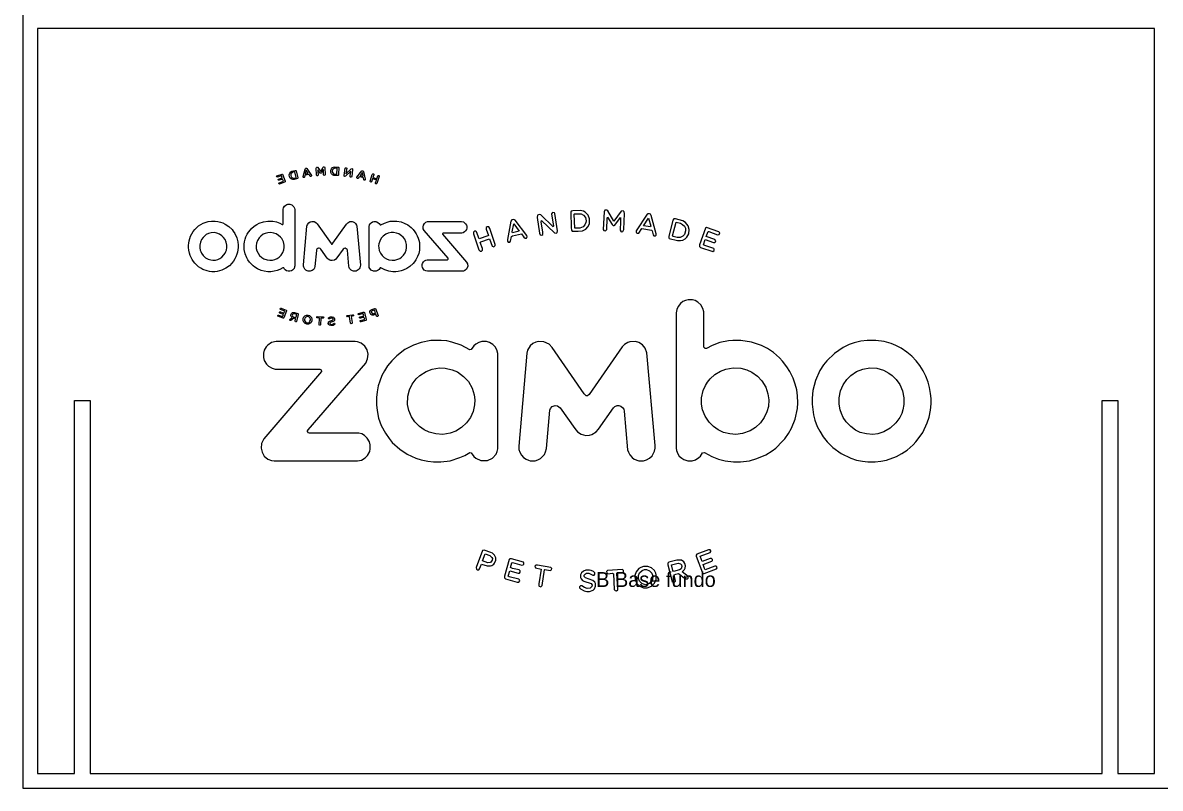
# Model space of a CAD drawing. Header units: millimetres. Extents: x 0 to 2750, y 0 to 900.
# Drawn here: x 0 to 611, y 0 to 411 of the extents above; entities that cross this region are included whole.
import ezdxf

# ---------------------------------------------------------------- set-up
doc = ezdxf.new("R2010")
doc.units = ezdxf.units.MM
for name, color, linetype in [('CORTE_EXTERNO', 1, 'Continuous'), ('ETIQUETAS_NAO_CORTAR', 8, 'Continuous'), ('GRAVACAO', 3, 'Continuous'), ('GRAVACAO_VERSO', 4, 'Continuous'), ('MESA_NAO_CORTAR', 8, 'Continuous')]:
    doc.layers.add(name, color=color, linetype=linetype)

msp = doc.modelspace()

# ---------------------------------------------------------------- linework, layer by layer
at = {"layer": 'CORTE_EXTERNO'}
msp.add_lwpolyline([(608, 408), (8, 408), (8, 8), (27.85, 8), (27.85, 208.15), (36.15, 208.15), (36.15, 8), (579.85, 8), (579.85, 208.15), (588.15, 208.15), (588.15, 8), (608, 8), (608, 408)], close=True, dxfattribs=at)
at = {"layer": 'GRAVACAO'}
for points in [[(284.8988, 301.3408), (278.3288, 307.7992), (277.3424, 308.1268), (276.4676, 307.6912), (276.356, 306.4852), (277.562, 297.946), (278.0012, 297.0676), (278.876, 296.9596), (279.4232, 297.3988), (279.4232, 298.6012), (278.5484, 304.1848), (278.6564, 304.8436), (285.554, 298.1656), (286.6484, 298.054), (287.0876, 298.3816), (287.1956, 299.368), (285.8816, 308.566), (285.554, 309.0052), (284.5676, 309.1132), (284.0204, 308.458), (285.0068, 301.7764), (284.8988, 301.3408)], [(294.5324, 309.7684), (294.3128, 309.3328), (294.644, 301.0096), (294.752, 299.5876), (295.1912, 299.0404), (298.3664, 299.0404), (300.6632, 299.368), (302.4164, 300.2428), (303.5108, 301.3408), (304.3856, 303.0904), (304.4972, 305.7184), (303.7304, 307.6912), (302.0888, 309.3328), (301.2104, 309.7684), (299.4608, 310.2076), (295.5188, 310.0996), (294.5324, 309.7684)], [(302.636, 304.624), (302.5244, 303.7492), (301.9772, 302.4352), (300.9944, 301.4488), (299.2412, 300.7936), (296.6132, 300.7936), (296.174, 308.2384), (296.3936, 308.458), (300.008, 308.3464), (301.2104, 307.6912), (302.1968, 306.4852), (302.636, 304.624)], [(313.0364, 299.26), (313.6952, 299.9152), (313.9112, 305.83), (314.1308, 306.7048), (316.5392, 302.6548), (317.0864, 302.1076), (317.7452, 302.1076), (318.0728, 302.3236), (321.0284, 306.3772), (321.14, 304.2964), (320.8088, 299.5876), (321.4676, 298.8208), (322.3424, 298.9324), (322.7816, 299.9152), (323.2172, 308.566), (323.1092, 309.5524), (322.562, 309.988), (321.4676, 309.88), (317.5256, 304.516), (314.3504, 309.988), (313.8032, 310.4272), (312.7088, 310.3192), (312.2696, 309.5524), (311.8304, 299.9152), (312.05, 299.4796), (313.0364, 299.26)], [(329.6792, 298.1656), (330.1184, 297.946), (330.8816, 298.054), (332.5268, 300.4624), (337.6712, 299.6956), (337.9988, 299.26), (338.546, 297.0676), (338.9852, 296.632), (339.752, 296.632), (340.1912, 296.9596), (340.2992, 297.7264), (337.5632, 307.4716), (337.124, 308.2384), (336.6848, 308.458), (335.81, 308.458), (335.3708, 308.2384), (329.5676, 299.26), (329.4596, 298.6012), (329.6792, 298.1656)], [(336.0296, 306.1576), (337.3436, 301.7764), (337.232, 301.3408), (333.5096, 301.996), (336.0296, 306.1576)], [(351.686, 294.004), (353.2196, 294.004), (354.5336, 294.3316), (355.736, 294.9904), (356.7224, 295.8652), (357.7088, 297.6184), (358.0364, 299.9152), (357.4892, 301.996), (356.0672, 303.7492), (354.6416, 304.624), (350.5916, 305.7184), (349.7168, 305.7184), (349.1696, 305.0632), (346.9772, 296.1928), (346.9772, 295.5376), (347.3048, 295.0984), (351.686, 294.004)], [(249.86, 296.5204), (245.1548, 294.9904), (243.7292, 298.8208), (243.2936, 299.1484), (242.6348, 299.1484), (242.0876, 298.6012), (242.0876, 297.7264), (245.0432, 289.0756), (245.702, 288.4204), (246.3572, 288.4204), (246.9044, 288.9676), (246.9044, 289.7344), (245.702, 293.0176), (246.0296, 293.4568), (250.7384, 294.9904), (252.1604, 291.0484), (253.0352, 290.7172), (253.802, 291.376), (253.802, 292.0312), (250.958, 300.4624), (250.2992, 301.4488), (249.4244, 301.4488), (248.9852, 301.0096), (248.9852, 300.1348), (250.1912, 296.74), (249.86, 296.5204)], [(260.372, 293.6764), (260.8112, 293.2372), (261.578, 293.2372), (262.0136, 293.6764), (262.4528, 296.1928), (263, 296.5204), (267.8168, 297.6184), (269.1308, 295.8652), (269.7896, 295.318), (270.5564, 295.426), (270.992, 296.0848), (270.7724, 296.8516), (264.422, 305.0632), (263.7668, 305.3908), (262.7804, 305.1712), (262.2332, 304.516), (260.372, 294.6592), (260.372, 293.6764)], [(263.7668, 302.9824), (266.7224, 299.1484), (263, 298.1656), (262.892, 298.8208), (263.7668, 302.9824)], [(356.0672, 299.26), (355.4084, 297.3988), (354.5336, 296.4124), (353.108, 295.7572), (351.4664, 295.7572), (349.2776, 296.3044), (349.058, 296.5204), (350.9192, 303.8572), (353.2196, 303.31), (354.422, 302.7628), (355.4084, 301.7764), (355.9556, 300.682), (356.0672, 299.26)], [(370.7372, 288.2008), (371.3924, 288.748), (371.3924, 289.4068), (371.1764, 289.7344), (366.356, 291.376), (365.5928, 291.8152), (366.5756, 294.5512), (371.0648, 293.0176), (371.7236, 293.0176), (372.1592, 293.4568), (372.2708, 293.8924), (371.8316, 294.5512), (367.1228, 296.3044), (368.1092, 298.9324), (368.4368, 298.9324), (373.2572, 297.1792), (374.132, 297.2872), (374.4596, 298.1656), (373.9124, 298.8208), (367.3424, 301.0096), (366.6872, 300.682), (363.512, 291.7036), (363.512, 290.9368), (364.0592, 290.3896), (370.7372, 288.2008)], [(350.9192, 255.2428), (350.9192, 182.6524), (351.1388, 181.3384), (351.9056, 179.4772), (352.6724, 178.3828), (353.9864, 177.1804), (355.0808, 176.5216), (357.1616, 175.8664), (359.57, 175.8664), (361.4312, 176.4136), (363.1808, 177.508), (364.0592, 178.3828), (365.1536, 180.0244), (366.14, 180.244), (370.082, 178.0552), (373.8044, 176.6296), (377.3072, 175.7548), (381.6848, 175.2076), (385.5188, 175.2076), (390.4436, 175.8664), (394.3856, 176.9608), (399.0944, 179.0416), (402.5972, 181.2304), (404.4584, 182.6524), (408.1808, 186.2668), (409.2788, 187.5808), (411.356, 190.5364), (412.8896, 193.2724), (414.8624, 198.2008), (416.0648, 203.8924), (416.2844, 206.8516), (416.1764, 210.682), (415.7372, 213.8572), (414.9704, 217.0324), (413.876, 220.0996), (412.1228, 223.7104), (410.4812, 226.3384), (408.1808, 229.294), (406.5392, 231.0472), (403.256, 233.8948), (399.9692, 236.0836), (396.794, 237.7252), (391.43, 239.5864), (385.7384, 240.4648), (381.3572, 240.4648), (379.1684, 240.2452), (374.4596, 239.2588), (370.298, 237.7252), (367.2344, 236.0836), (366.4676, 236.0836), (365.8088, 236.8504), (365.8088, 255.7936), (365.3732, 257.5432), (364.1672, 259.624), (362.6336, 261.046), (361.2116, 261.8128), (359.678, 262.252), (357.3812, 262.252), (356.0672, 261.9244), (354.6416, 261.2656), (353.3276, 260.2828), (352.0136, 258.6376), (351.2468, 256.996), (350.9192, 255.2428)], [(129.7532, 229.6252), (130.8476, 227.764), (132.05, 226.558), (133.9112, 225.4636), (135.5564, 225.0244), (159.5324, 225.0244), (160.2992, 224.5888), (160.5188, 223.7104), (129.422, 187.6888), (128.2196, 185.1724), (128, 182.5444), (128.5472, 180.3556), (129.7532, 178.3828), (131.7224, 176.7412), (133.5836, 175.9744), (135.0056, 175.7548), (179.7896, 175.7548), (181.8704, 176.194), (183.9476, 177.3964), (185.1536, 178.6024), (186.356, 180.7912), (186.6872, 182.2168), (186.6872, 184.294), (186.248, 185.9392), (185.042, 188.02), (183.62, 189.3304), (182.0864, 190.2088), (180.4448, 190.6444), (153.9488, 190.6444), (153.4016, 190.864), (152.9624, 191.5228), (152.9624, 191.9584), (153.2936, 192.5056), (184.2788, 228.3112), (185.2616, 230.5), (185.4812, 233.128), (184.934, 235.3168), (183.7316, 237.2896), (181.7588, 238.9312), (179.8976, 239.698), (178.5836, 239.9176), (136.1036, 239.9176), (133.5836, 239.2588), (131.6144, 237.9448), (130.736, 236.9584), (129.7532, 235.2088), (129.314, 233.6752), (129.314, 231.2668), (129.7532, 229.6252)], [(192.926, 221.5216), (191.7236, 218.566), (190.9568, 216.046), (190.298, 212.8708), (189.9704, 209.8072), (189.9704, 205.8652), (190.298, 202.798), (191.1764, 198.748), (192.5984, 194.806), (194.7872, 190.6444), (196.76, 187.8004), (198.5096, 185.7196), (202.5632, 181.9972), (206.5052, 179.3692), (211.2104, 177.1804), (213.95, 176.302), (217.5608, 175.5352), (220.628, 175.2076), (224.57, 175.2076), (229.4948, 175.8664), (234.8624, 177.508), (237.4904, 178.7104), (240.1184, 180.244), (240.8816, 180.136), (242.3072, 178.1632), (243.2936, 177.2884), (246.0296, 175.9744), (249.644, 175.9744), (252.38, 177.2884), (254.2412, 179.3692), (254.8964, 180.7912), (255.2276, 182.2168), (255.2276, 233.4556), (254.6804, 235.4284), (253.694, 237.07), (252.488, 238.2724), (250.6268, 239.3704), (249.0932, 239.806), (246.5768, 239.806), (245.0432, 239.3704), (243.2936, 238.384), (242.3072, 237.5056), (240.8816, 235.5364), (240.1184, 235.4284), (235.4096, 237.9448), (230.4812, 239.5864), (227.7452, 240.1336), (224.678, 240.4648), (219.206, 240.3532), (213.95, 239.3704), (209.8964, 237.9448), (205.2992, 235.5364), (200.918, 232.2532), (198.182, 229.5136), (195.9932, 226.7776), (194.24, 224.0416), (192.926, 221.5216)], [(266.5028, 181.8856), (266.942, 180.3556), (267.8168, 178.822), (269.0228, 177.508), (270.3368, 176.6296), (271.6508, 176.0824), (272.6336, 175.8664), (275.1536, 175.8664), (276.6872, 176.302), (278.1092, 177.0688), (280.19, 179.2576), (280.8452, 180.5716), (281.2844, 182.3248), (283.0376, 202.9096), (283.4732, 203.8924), (284.4596, 204.8788), (285.9932, 205.426), (287.1956, 205.318), (288.7292, 204.3316), (296.5052, 193.1644), (297.9272, 191.4112), (299.8964, 190.0972), (302.5244, 189.442), (304.3856, 189.55), (305.5916, 189.8812), (308, 191.3032), (309.314, 192.8368), (317.306, 204.3316), (318.0728, 204.9904), (319.2788, 205.426), (320.1536, 205.426), (321.248, 205.0984), (322.3424, 204.2236), (322.7816, 203.5648), (323.1092, 202.4704), (324.8624, 181.7776), (325.298, 180.3556), (326.0648, 178.93), (327.3788, 177.508), (328.4732, 176.7412), (330.8816, 175.8664), (333.5096, 175.8664), (335.0432, 176.302), (336.5768, 177.1804), (337.9988, 178.4944), (339.3128, 180.9028), (339.644, 182.5444), (339.644, 183.9664), (335.2628, 233.7832), (334.388, 236.1952), (332.8544, 238.0564), (330.9932, 239.2588), (329.132, 239.806), (326.0648, 239.698), (325.082, 239.3704), (323.2172, 238.2724), (322.0148, 237.07), (304.1696, 211.4488), (303.4028, 210.682), (302.636, 210.682), (301.6496, 211.7764), (284.3516, 236.6308), (282.7064, 238.384), (279.9704, 239.698), (276.9068, 239.806), (275.5928, 239.4784), (274.0592, 238.7116), (272.6336, 237.5056), (271.2116, 235.2088), (270.7724, 233.6752), (266.3948, 183.7468), (266.5028, 181.8856)], [(435.9944, 233.4556), (431.8328, 229.4056), (430.1912, 227.3248), (428.2184, 224.2576), (425.81, 219.0052), (424.388, 213.5296), (423.9488, 209.368), (423.9488, 206.3044), (424.7156, 200.5012), (425.4824, 197.6536), (426.7964, 194.2588), (428.1104, 191.6308), (429.9716, 188.6752), (432.0524, 186.0472), (435.116, 182.98), (439.6052, 179.6968), (444.7532, 177.1804), (447.8168, 176.194), (450.992, 175.5352), (453.9476, 175.2076), (457.8896, 175.2076), (460.8452, 175.5352), (464.0204, 176.194), (469.388, 178.1632), (472.232, 179.6968), (474.9716, 181.558), (478.2548, 184.4056), (479.7884, 186.0472), (481.5416, 188.236), (483.4028, 191.0836), (485.8112, 196.12), (486.794, 199.1872), (487.5608, 202.9096), (487.892, 206.4124), (487.892, 209.26), (487.6724, 211.996), (487.1252, 215.1712), (486.3584, 218.0188), (485.1524, 221.194), (483.7304, 224.0416), (481.8692, 226.9972), (479.8964, 229.5136), (477.5996, 231.922), (474.86, 234.2224), (471.9044, 236.1952), (468.9488, 237.7252), (466.5404, 238.7116), (462.7064, 239.806), (458.2172, 240.4648), (453.62, 240.4648), (450.2252, 240.0256), (446.6144, 239.1508), (443.8748, 238.1644), (440.6996, 236.6308), (435.9944, 233.4556)], [(236.8316, 221.0824), (239.3516, 218.3464), (241.4324, 214.732), (242.5268, 211.2292), (242.8544, 208.4932), (242.7428, 205.8652), (241.9796, 202.3624), (240.446, 198.9676), (238.3652, 196.12), (235.6292, 193.6036), (232.562, 191.7424), (229.6064, 190.6444), (225.5564, 189.9892), (221.8304, 190.2088), (218.2196, 191.1952), (215.6996, 192.3976), (213.1832, 194.1508), (210.6632, 196.6672), (208.802, 199.4068), (207.38, 202.798), (206.7212, 206.0848), (206.8328, 210.4624), (207.7076, 213.8572), (209.2412, 217.0324), (211.322, 219.7684), (213.2912, 221.6296), (216.686, 223.822), (219.8612, 225.0244), (223.8032, 225.6832), (226.8704, 225.5716), (230.7008, 224.6968), (233.4368, 223.4944), (236.8316, 221.0824)], [(394.6052, 221.194), (396.9056, 218.7856), (399.0944, 215.2828), (400.3004, 211.7764), (400.736, 208.6012), (400.52, 204.9904), (399.7532, 202.0312), (398.3276, 198.9676), (396.2468, 196.12), (393.5108, 193.6036), (390.6632, 191.8504), (386.6132, 190.4284), (383.1104, 189.9892), (379.8236, 190.2088), (376.4324, 191.0836), (373.5848, 192.3976), (371.0648, 194.1508), (368.6564, 196.5592), (366.4676, 199.8424), (365.1536, 203.2372), (364.6064, 206.1928), (364.6064, 209.5876), (365.4812, 213.5296), (366.6872, 216.2656), (367.7816, 218.0188), (369.2036, 219.7684), (371.7236, 222.0688), (374.7872, 223.93), (377.7428, 225.0244), (381.5768, 225.6832), (385.6268, 225.4636), (388.9136, 224.5888), (391.5416, 223.3828), (394.6052, 221.194)], [(469.1684, 219.4408), (471.0296, 216.8128), (472.5632, 213.31), (473.33, 209.5876), (473.33, 206.0848), (472.7828, 203.1292), (472.124, 201.1564), (471.1376, 199.0756), (469.0568, 196.12), (465.9932, 193.2724), (462.4904, 191.3032), (459.3152, 190.3168), (456.6872, 189.9892), (453.1808, 190.2088), (449.8976, 191.0836), (447.3812, 192.2896), (444.7532, 194.1508), (442.2332, 196.7788), (440.6996, 199.0756), (439.7168, 201.1564), (439.058, 203.1292), (438.5108, 206.1928), (438.5108, 209.5876), (439.2776, 213.31), (440.6996, 216.5932), (442.6724, 219.4408), (444.8612, 221.6296), (447.9284, 223.7104), (451.2116, 225.0244), (454.934, 225.6832), (458.768, 225.4636), (462.2708, 224.4772), (465.2264, 222.9436), (466.9796, 221.6296), (469.1684, 219.4408)], [(247.016, 127.6912), (243.6212, 118.6012), (243.7292, 117.6184), (244.1684, 117.2872), (244.9352, 117.2872), (245.3708, 117.7264), (246.3572, 120.3544), (249.4244, 119.368), (251.2856, 119.368), (252.0524, 119.5876), (253.0352, 120.2428), (253.4744, 120.7936), (254.1296, 122.4352), (254.1296, 123.7492), (253.4744, 125.1712), (252.38, 126.1576), (251.5052, 126.5932), (247.7828, 127.9072), (247.016, 127.6912)], [(252.1604, 122.4352), (251.174, 121.2292), (249.86, 121.0096), (246.9044, 122.1076), (248.33, 125.83), (250.958, 124.9516), (252.0524, 123.9688), (252.2684, 123.31), (252.1604, 122.4352)], [(265.628, 110.7172), (266.3948, 110.7172), (266.942, 111.376), (266.8304, 111.9232), (266.5028, 112.2508), (261.3584, 113.5648), (260.8112, 113.8924), (261.686, 116.74), (266.0672, 115.5376), (266.8304, 115.5376), (267.2696, 115.9732), (267.2696, 116.74), (266.7224, 117.1792), (263, 118.054), (262.0136, 118.4932), (262.6724, 121.0096), (263, 121.2292), (268.1444, 119.8072), (268.8032, 119.9152), (269.1308, 120.2428), (269.2424, 120.7936), (268.9112, 121.3408), (262.5608, 123.0904), (261.686, 123.0904), (261.2468, 122.7628), (258.8384, 113.7844), (258.8384, 112.9096), (259.3856, 112.3624), (265.628, 110.7172)], [(346.43, 119.9152), (348.8384, 110.9368), (349.2776, 110.6092), (350.0444, 110.6092), (350.5916, 111.268), (349.8248, 114.5512), (350.8112, 114.9904), (352.2332, 115.318), (356.0672, 112.3624), (356.8304, 112.3624), (357.3812, 112.798), (357.3812, 113.6764), (354.206, 116.1928), (355.52, 117.3988), (355.8476, 118.1656), (355.9556, 119.368), (355.628, 120.682), (355.0808, 121.5568), (353.7668, 122.4352), (351.3584, 122.5432), (347.0888, 121.4488), (346.43, 120.9016), (346.43, 119.9152)], [(365.042, 115.6456), (365.5928, 115.318), (366.0284, 115.318), (372.5984, 117.7264), (372.926, 118.2736), (372.818, 118.8208), (372.4904, 119.1484), (371.8316, 119.26), (366.5756, 117.2872), (366.14, 118.054), (365.4812, 120.1348), (370.19, 121.888), (370.5176, 122.3236), (370.5176, 122.8708), (369.9704, 123.418), (369.3152, 123.418), (364.934, 121.7764), (363.8396, 124.516), (369.2036, 126.4852), (369.6428, 127.0324), (369.6428, 127.4716), (369.2036, 128.0188), (368.3288, 128.0188), (362.0864, 125.7184), (361.7588, 125.1712), (361.7588, 124.624), (365.042, 115.6456)], [(277.1228, 108.748), (277.3424, 108.4204), (278.3288, 108.2008), (278.984, 108.856), (280.298, 117.1792), (280.5176, 117.3988), (283.2572, 116.8516), (284.0204, 117.2872), (284.132, 117.946), (283.5848, 118.6012), (276.5756, 119.8072), (275.5928, 119.8072), (275.042, 119.1484), (275.3732, 118.2736), (278.4368, 117.6184), (277.1228, 109.7344), (277.1228, 108.748)], [(299.6804, 113.1292), (299.8964, 112.4704), (300.6632, 111.5956), (301.43, 111.1564), (305.264, 109.8424), (305.8112, 108.9676), (305.6996, 108.3088), (304.7168, 107.434), (303.1832, 107.326), (301.7576, 107.7616), (300.3356, 108.748), (299.6804, 108.748), (299.1296, 108.2008), (299.1296, 107.6536), (299.6804, 106.9948), (301.5416, 106.012), (303.0716, 105.6808), (304.4972, 105.6808), (306.3584, 106.3396), (307.1252, 107.1064), (307.6724, 108.5284), (307.5608, 109.954), (307.2332, 110.6092), (306.2468, 111.484), (302.1968, 112.9096), (301.5416, 113.6764), (301.5416, 114.3316), (302.1968, 115.2064), (302.744, 115.426), (304.058, 115.426), (306.1388, 114.4432), (306.9056, 114.4432), (307.3448, 114.8788), (307.3448, 115.6456), (306.578, 116.3044), (305.372, 116.8516), (304.3856, 117.0676), (302.5244, 117.0676), (301.2104, 116.632), (300.116, 115.6456), (299.6804, 114.5512), (299.6804, 113.1292)], [(316.7588, 115.426), (317.306, 115.2064), (317.7452, 106.6672), (318.1808, 106.12), (318.9476, 106.012), (319.6064, 106.5592), (319.1672, 115.426), (322.0148, 115.6456), (322.454, 115.8652), (322.67, 116.1928), (322.67, 116.8516), (322.1228, 117.3988), (314.1308, 116.9596), (313.5836, 116.4124), (313.6952, 115.6456), (314.2424, 115.2064), (316.7588, 115.426)], [(328.9124, 111.9232), (329.8988, 109.8424), (331.4324, 108.4204), (333.4016, 107.6536), (335.4824, 107.6536), (337.6712, 108.4204), (339.4244, 110.062), (340.2992, 112.0312), (340.2992, 114.5512), (340.0796, 115.426), (339.3128, 116.8516), (337.7828, 118.2736), (335.81, 119.0404), (333.5096, 119.0404), (332.0876, 118.6012), (330.9932, 117.946), (329.4596, 116.1928), (328.8044, 114.2236), (328.9124, 111.9232)], [(338.33, 112.1428), (337.6712, 110.8288), (336.5768, 109.8424), (334.7156, 109.2952), (333.4016, 109.5148), (332.5268, 109.954), (331.3208, 111.268), (330.7736, 112.69), (330.7736, 114.2236), (331.3208, 115.6456), (332.7428, 116.9596), (334.0568, 117.3988), (335.0432, 117.3988), (336.6848, 116.74), (337.8908, 115.426), (338.438, 113.7844), (338.33, 112.1428)], [(352.7804, 117.1792), (349.4972, 116.3044), (349.1696, 116.8516), (348.4028, 119.9152), (352.0136, 120.9016), (353.2196, 120.574), (353.7668, 120.0268), (354.0944, 119.0404), (353.6552, 117.8344), (352.7804, 117.1792)]]:
    msp.add_lwpolyline(points, close=True, dxfattribs=at)
at = {"layer": 'GRAVACAO_VERSO'}
for points in [[(145.7975, 326.835), (145.1585, 326.835), (144.611, 326.9715), (144.11, 327.246), (143.699, 327.6105), (143.288, 328.341), (143.1515, 329.298), (143.3795, 330.165), (143.972, 330.8955), (144.566, 331.26), (146.2535, 331.716), (146.618, 331.716), (146.846, 331.443), (147.7595, 327.747), (147.7595, 327.474), (147.623, 327.291), (145.7975, 326.835)], [(143.972, 329.025), (144.2465, 328.2495), (144.611, 327.8385), (145.205, 327.5655), (145.889, 327.5655), (146.801, 327.7935), (146.8925, 327.8835), (146.117, 330.9405), (145.1585, 330.7125), (144.6575, 330.4845), (144.2465, 330.0735), (144.0185, 329.6175), (143.972, 329.025)], [(154.967, 328.569), (154.784, 328.4775), (154.466, 328.5225), (153.7805, 329.526), (151.637, 329.2065), (151.5005, 329.025), (151.2725, 328.1115), (151.0895, 327.93), (150.77, 327.93), (150.587, 328.0665), (150.542, 328.386), (151.682, 332.4465), (151.865, 332.766), (152.048, 332.8575), (152.4125, 332.8575), (152.5955, 332.766), (155.0135, 329.025), (155.0585, 328.7505), (154.967, 328.569)], [(152.321, 331.899), (151.7735, 330.0735), (151.82, 329.892), (153.371, 330.165), (152.321, 331.899)], [(161.9015, 329.025), (161.627, 329.298), (161.537, 331.7625), (161.4455, 332.127), (160.442, 330.4395), (160.214, 330.2115), (159.9395, 330.2115), (159.803, 330.3015), (158.5715, 331.9905), (158.525, 331.1235), (158.663, 329.1615), (158.3885, 328.842), (158.024, 328.8885), (157.841, 329.298), (157.6595, 332.9025), (157.7045, 333.3135), (157.9325, 333.495), (158.3885, 333.45), (160.031, 331.215), (161.354, 333.495), (161.582, 333.678), (162.038, 333.633), (162.221, 333.3135), (162.404, 329.298), (162.3125, 329.1165), (161.9015, 329.025)], [(169.6115, 333.4035), (169.703, 333.222), (169.565, 329.754), (169.52, 329.1615), (169.337, 328.9335), (168.014, 328.9335), (167.057, 329.07), (166.3265, 329.4345), (165.8705, 329.892), (165.506, 330.621), (165.4595, 331.716), (165.779, 332.538), (166.463, 333.222), (166.829, 333.4035), (167.558, 333.5865), (169.2005, 333.5415), (169.6115, 333.4035)], [(166.235, 331.26), (166.2815, 330.8955), (166.5095, 330.348), (166.919, 329.937), (167.6495, 329.664), (168.7445, 329.664), (168.9275, 332.766), (168.836, 332.8575), (167.33, 332.811), (166.829, 332.538), (166.418, 332.0355), (166.235, 331.26)], [(173.6255, 329.892), (176.363, 332.583), (176.774, 332.7195), (177.1385, 332.538), (177.185, 332.0355), (176.6825, 328.4775), (176.4995, 328.1115), (176.135, 328.0665), (175.907, 328.2495), (175.907, 328.7505), (176.2715, 331.077), (176.2265, 331.3515), (173.3525, 328.569), (172.8965, 328.5225), (172.7135, 328.659), (172.6685, 329.07), (173.216, 332.9025), (173.3525, 333.0855), (173.7635, 333.1305), (173.9915, 332.8575), (173.5805, 330.0735), (173.6255, 329.892)], [(183.845, 326.6985), (183.662, 326.5155), (183.3425, 326.5155), (183.161, 326.6985), (182.978, 327.747), (182.75, 327.8835), (180.743, 328.341), (180.1955, 327.6105), (179.921, 327.3825), (179.6015, 327.4275), (179.42, 327.702), (179.5115, 328.0215), (182.1575, 331.443), (182.4305, 331.5795), (182.8415, 331.488), (183.0695, 331.215), (183.845, 327.108), (183.845, 326.6985)], [(182.4305, 330.576), (181.199, 328.9785), (182.75, 328.569), (182.795, 328.842), (182.4305, 330.576)], [(137.8595, 324.417), (137.5865, 324.645), (137.5865, 324.9195), (137.6765, 325.056), (139.685, 325.74), (140.003, 325.923), (139.5935, 327.063), (137.723, 326.424), (137.4485, 326.424), (137.267, 326.607), (137.2205, 326.7885), (137.4035, 327.063), (139.3655, 327.7935), (138.9545, 328.8885), (138.818, 328.8885), (136.8095, 328.158), (136.445, 328.203), (136.3085, 328.569), (136.5365, 328.842), (139.274, 329.754), (139.547, 329.6175), (140.87, 325.8765), (140.87, 325.557), (140.642, 325.329), (137.8595, 324.417)], [(188.225, 327.8835), (190.1855, 327.246), (190.7795, 328.842), (190.961, 328.9785), (191.2355, 328.9785), (191.4635, 328.7505), (191.4635, 328.386), (190.232, 324.7815), (189.9575, 324.5085), (189.6845, 324.5085), (189.4565, 324.7365), (189.4565, 325.056), (189.9575, 326.424), (189.821, 326.607), (187.859, 327.246), (187.2665, 325.6035), (186.902, 325.4655), (186.5825, 325.74), (186.5825, 326.013), (187.7675, 329.526), (188.042, 329.937), (188.4065, 329.937), (188.5895, 329.754), (188.5895, 329.3895), (188.087, 327.975), (188.225, 327.8835)], [(146.117, 310.6845), (146.117, 280.4385), (146.0255, 279.891), (145.706, 279.1155), (145.3865, 278.6595), (144.839, 278.1585), (144.383, 277.884), (143.516, 277.611), (142.5125, 277.611), (141.737, 277.839), (141.008, 278.295), (140.642, 278.6595), (140.186, 279.3435), (139.775, 279.435), (138.1325, 278.523), (136.5815, 277.929), (135.122, 277.5645), (133.298, 277.3365), (131.7005, 277.3365), (129.6485, 277.611), (128.006, 278.067), (126.044, 278.934), (124.5845, 279.846), (123.809, 280.4385), (122.258, 281.9445), (121.8005, 282.492), (120.935, 283.7235), (120.296, 284.8635), (119.474, 286.917), (118.973, 289.2885), (118.8815, 290.5215), (118.9265, 292.1175), (119.1095, 293.4405), (119.429, 294.7635), (119.885, 296.0415), (120.6155, 297.546), (121.2995, 298.641), (122.258, 299.8725), (122.942, 300.603), (124.31, 301.7895), (125.6795, 302.7015), (127.0025, 303.3855), (129.2375, 304.161), (131.609, 304.527), (133.4345, 304.527), (134.3465, 304.4355), (136.3085, 304.0245), (138.0425, 303.3855), (139.319, 302.7015), (139.6385, 302.7015), (139.913, 303.021), (139.913, 310.914), (140.0945, 311.643), (140.597, 312.51), (141.236, 313.1025), (141.8285, 313.422), (142.4675, 313.605), (143.4245, 313.605), (143.972, 313.4685), (144.566, 313.194), (145.1135, 312.7845), (145.661, 312.099), (145.9805, 311.415), (146.117, 310.6845)], [(110.669, 301.6065), (112.403, 299.919), (113.087, 299.052), (113.909, 297.774), (114.9125, 295.5855), (115.505, 293.304), (115.688, 291.57), (115.688, 290.2935), (115.3685, 287.8755), (115.049, 286.689), (114.5015, 285.2745), (113.954, 284.1795), (113.1785, 282.948), (112.3115, 281.853), (111.035, 280.575), (109.1645, 279.207), (107.0195, 278.1585), (105.743, 277.7475), (104.42, 277.473), (103.1885, 277.3365), (101.546, 277.3365), (100.3145, 277.473), (98.9915, 277.7475), (96.755, 278.568), (95.57, 279.207), (94.4285, 279.9825), (93.0605, 281.169), (92.4215, 281.853), (91.691, 282.765), (90.9155, 283.9515), (89.912, 286.05), (89.5025, 287.328), (89.183, 288.879), (89.045, 290.3385), (89.045, 291.525), (89.1365, 292.665), (89.3645, 293.988), (89.684, 295.1745), (90.1865, 296.4975), (90.779, 297.684), (91.5545, 298.9155), (92.3765, 299.964), (93.3335, 300.9675), (94.475, 301.926), (95.7065, 302.748), (96.938, 303.3855), (97.9415, 303.7965), (99.539, 304.2525), (101.4095, 304.527), (103.325, 304.527), (104.7395, 304.344), (106.244, 303.9795), (107.3855, 303.5685), (108.7085, 302.9295), (110.669, 301.6065)], [(181.2905, 280.119), (181.1075, 279.4815), (180.743, 278.8425), (180.2405, 278.295), (179.693, 277.929), (179.1455, 277.701), (178.736, 277.611), (177.686, 277.611), (177.047, 277.7925), (176.4545, 278.112), (175.5875, 279.024), (175.3145, 279.5715), (175.1315, 280.302), (174.401, 288.879), (174.2195, 289.2885), (173.8085, 289.6995), (173.1695, 289.9275), (172.6685, 289.8825), (172.0295, 289.4715), (168.7895, 284.8185), (168.197, 284.088), (167.3765, 283.5405), (166.2815, 283.2675), (165.506, 283.3125), (165.0035, 283.4505), (164, 284.043), (163.4525, 284.682), (160.1225, 289.4715), (159.803, 289.746), (159.3005, 289.9275), (158.936, 289.9275), (158.48, 289.791), (158.024, 289.4265), (157.841, 289.152), (157.7045, 288.696), (156.974, 280.074), (156.7925, 279.4815), (156.473, 278.8875), (155.9255, 278.295), (155.4695, 277.9755), (154.466, 277.611), (153.371, 277.611), (152.732, 277.7925), (152.093, 278.1585), (151.5005, 278.706), (150.953, 279.7095), (150.815, 280.3935), (150.815, 280.986), (152.6405, 301.743), (153.005, 302.748), (153.644, 303.5235), (154.4195, 304.0245), (155.195, 304.2525), (156.473, 304.2075), (156.8825, 304.071), (157.6595, 303.6135), (158.1605, 303.1125), (165.596, 292.437), (165.9155, 292.1175), (166.235, 292.1175), (166.646, 292.5735), (173.8535, 302.9295), (174.539, 303.66), (175.679, 304.2075), (176.9555, 304.2525), (177.503, 304.116), (178.142, 303.7965), (178.736, 303.294), (179.3285, 302.337), (179.5115, 301.698), (181.3355, 280.8945), (181.2905, 280.119)], [(211.9475, 296.634), (212.4485, 295.4025), (212.768, 294.3525), (213.0425, 293.0295), (213.179, 291.753), (213.179, 290.1105), (213.0425, 288.8325), (212.6765, 287.145), (212.084, 285.5025), (211.172, 283.7685), (210.35, 282.5835), (209.621, 281.7165), (207.932, 280.1655), (206.2895, 279.0705), (204.329, 278.1585), (203.1875, 277.7925), (201.683, 277.473), (200.405, 277.3365), (198.7625, 277.3365), (196.7105, 277.611), (194.474, 278.295), (193.379, 278.796), (192.284, 279.435), (191.966, 279.39), (191.372, 278.568), (190.961, 278.2035), (189.821, 277.656), (188.315, 277.656), (187.175, 278.2035), (186.3995, 279.0705), (186.1265, 279.663), (185.9885, 280.257), (185.9885, 301.6065), (186.2165, 302.4285), (186.6275, 303.1125), (187.13, 303.6135), (187.9055, 304.071), (188.5445, 304.2525), (189.593, 304.2525), (190.232, 304.071), (190.961, 303.66), (191.372, 303.294), (191.966, 302.4735), (192.284, 302.4285), (194.246, 303.477), (196.2995, 304.161), (197.4395, 304.389), (198.7175, 304.527), (200.9975, 304.4805), (203.1875, 304.071), (204.8765, 303.477), (206.792, 302.4735), (208.6175, 301.1055), (209.7575, 299.964), (210.6695, 298.824), (211.4, 297.684), (211.9475, 296.634)], [(238.2695, 300.0105), (237.8135, 299.235), (237.3125, 298.7325), (236.537, 298.2765), (235.8515, 298.0935), (225.8615, 298.0935), (225.542, 297.912), (225.4505, 297.546), (238.4075, 282.537), (238.9085, 281.4885), (239, 280.3935), (238.772, 279.4815), (238.2695, 278.6595), (237.449, 277.9755), (236.6735, 277.656), (236.081, 277.5645), (217.421, 277.5645), (216.554, 277.7475), (215.6885, 278.2485), (215.186, 278.751), (214.685, 279.663), (214.547, 280.257), (214.547, 281.1225), (214.73, 281.808), (215.2325, 282.675), (215.825, 283.221), (216.464, 283.587), (217.148, 283.7685), (228.188, 283.7685), (228.416, 283.86), (228.599, 284.1345), (228.599, 284.316), (228.461, 284.544), (215.5505, 299.463), (215.141, 300.375), (215.0495, 301.47), (215.2775, 302.382), (215.7785, 303.204), (216.6005, 303.888), (217.376, 304.2075), (217.9235, 304.299), (235.6235, 304.299), (236.6735, 304.0245), (237.494, 303.477), (237.86, 303.066), (238.2695, 302.337), (238.4525, 301.698), (238.4525, 300.6945), (238.2695, 300.0105)], [(96.8465, 295.767), (96.071, 294.672), (95.432, 293.2125), (95.1125, 291.6615), (95.1125, 290.202), (95.3405, 288.9705), (95.615, 288.1485), (96.026, 287.2815), (96.893, 286.05), (98.1695, 284.8635), (99.629, 284.043), (100.952, 283.632), (102.047, 283.4955), (103.508, 283.587), (104.876, 283.9515), (105.9245, 284.454), (107.0195, 285.2295), (108.0695, 286.3245), (108.7085, 287.2815), (109.118, 288.1485), (109.3925, 288.9705), (109.6205, 290.247), (109.6205, 291.6615), (109.301, 293.2125), (108.7085, 294.5805), (107.8865, 295.767), (106.9745, 296.679), (105.6965, 297.546), (104.3285, 298.0935), (102.7775, 298.368), (101.18, 298.2765), (99.7205, 297.8655), (98.489, 297.2265), (97.7585, 296.679), (96.8465, 295.767)], [(127.9145, 296.4975), (126.956, 295.494), (126.044, 294.0345), (125.5415, 292.5735), (125.36, 291.2505), (125.45, 289.746), (125.7695, 288.513), (126.3635, 287.2365), (127.2305, 286.05), (128.3705, 285.0015), (129.557, 284.271), (131.2445, 283.6785), (132.704, 283.4955), (134.0735, 283.587), (135.4865, 283.9515), (136.673, 284.499), (137.723, 285.2295), (138.7265, 286.233), (139.6385, 287.601), (140.186, 289.0155), (140.414, 290.247), (140.414, 291.6615), (140.0495, 293.304), (139.547, 294.444), (139.091, 295.1745), (138.4985, 295.9035), (137.4485, 296.862), (136.172, 297.6375), (134.9405, 298.0935), (133.343, 298.368), (131.6555, 298.2765), (130.286, 297.912), (129.191, 297.4095), (127.9145, 296.4975)], [(193.6535, 296.451), (192.6035, 295.311), (191.7365, 293.805), (191.2805, 292.3455), (191.144, 291.2055), (191.1905, 290.1105), (191.5085, 288.651), (192.1475, 287.2365), (193.0145, 286.05), (194.1545, 285.0015), (195.4325, 284.226), (196.664, 283.7685), (198.3515, 283.4955), (199.904, 283.587), (201.4085, 283.998), (202.4585, 284.499), (203.507, 285.2295), (204.557, 286.278), (205.3325, 287.4195), (205.925, 288.8325), (206.1995, 290.202), (206.153, 292.026), (205.7885, 293.4405), (205.1495, 294.7635), (204.2825, 295.9035), (203.462, 296.679), (202.0475, 297.5925), (200.7245, 298.0935), (199.082, 298.368), (197.804, 298.3215), (196.208, 297.957), (195.068, 297.456), (193.6535, 296.451)], [(140.2325, 252.519), (140.003, 252.3825), (139.8215, 252.3825), (137.084, 253.386), (136.9475, 253.614), (136.9925, 253.842), (137.129, 253.9785), (137.4035, 254.025), (139.5935, 253.203), (139.775, 253.5225), (140.0495, 254.3895), (138.0875, 255.12), (137.951, 255.3015), (137.951, 255.5295), (138.179, 255.7575), (138.452, 255.7575), (140.2775, 255.0735), (140.7335, 256.215), (138.4985, 257.0355), (138.3155, 257.2635), (138.3155, 257.4465), (138.4985, 257.6745), (138.863, 257.6745), (141.464, 256.716), (141.6005, 256.488), (141.6005, 256.26), (140.2325, 252.519)], [(189.41, 257.538), (190.8245, 253.7505), (190.7795, 253.341), (190.5965, 253.203), (190.277, 253.203), (190.0955, 253.386), (189.6845, 254.481), (188.4065, 254.07), (187.631, 254.07), (187.3115, 254.1615), (186.902, 254.4345), (186.719, 254.664), (186.446, 255.348), (186.446, 255.8955), (186.719, 256.488), (187.175, 256.899), (187.5395, 257.0805), (189.0905, 257.628), (189.41, 257.538)], [(187.2665, 255.348), (187.6775, 254.8455), (188.225, 254.754), (189.4565, 255.2115), (188.8625, 256.7625), (187.7675, 256.3965), (187.3115, 255.987), (187.2215, 255.7125), (187.2665, 255.348)], [(147.9875, 254.298), (146.984, 250.557), (146.801, 250.4205), (146.4815, 250.4205), (146.2535, 250.695), (146.573, 252.063), (146.162, 252.246), (145.5695, 252.3825), (143.972, 251.151), (143.654, 251.151), (143.4245, 251.3325), (143.4245, 251.6985), (144.7475, 252.747), (144.2, 253.2495), (144.0635, 253.569), (144.0185, 254.07), (144.155, 254.6175), (144.383, 254.982), (144.9305, 255.348), (145.934, 255.393), (147.713, 254.937), (147.9875, 254.709), (147.9875, 254.298)], [(145.3415, 253.158), (146.7095, 252.7935), (146.846, 253.0215), (147.1655, 254.298), (145.661, 254.709), (145.1585, 254.5725), (144.9305, 254.3445), (144.794, 253.9335), (144.977, 253.431), (145.3415, 253.158)], [(155.2865, 250.968), (154.8755, 250.101), (154.2365, 249.5085), (153.416, 249.189), (152.549, 249.189), (151.637, 249.5085), (150.9065, 250.1925), (150.542, 251.013), (150.542, 252.063), (150.6335, 252.4275), (150.953, 253.0215), (151.5905, 253.614), (152.4125, 253.9335), (153.371, 253.9335), (153.9635, 253.7505), (154.4195, 253.4775), (155.0585, 252.747), (155.3315, 251.9265), (155.2865, 250.968)], [(151.3625, 251.0595), (151.637, 250.512), (152.093, 250.101), (152.8685, 249.873), (153.416, 249.9645), (153.7805, 250.1475), (154.283, 250.695), (154.511, 251.2875), (154.511, 251.9265), (154.283, 252.519), (153.6905, 253.0665), (153.143, 253.2495), (152.732, 253.2495), (152.048, 252.975), (151.5455, 252.4275), (151.3175, 251.7435), (151.3625, 251.0595)], [(160.3505, 252.4275), (160.1225, 252.336), (159.9395, 248.778), (159.758, 248.55), (159.4385, 248.505), (159.164, 248.733), (159.347, 252.4275), (158.1605, 252.519), (157.9775, 252.6105), (157.8875, 252.747), (157.8875, 253.0215), (158.1155, 253.2495), (161.4455, 253.0665), (161.6735, 252.8385), (161.627, 252.519), (161.399, 252.336), (160.3505, 252.4275)], [(167.4665, 251.4705), (167.3765, 251.196), (167.057, 250.8315), (166.7375, 250.6485), (165.14, 250.101), (164.912, 249.7365), (164.9585, 249.462), (165.368, 249.0975), (166.007, 249.0525), (166.601, 249.234), (167.1935, 249.645), (167.4665, 249.645), (167.696, 249.417), (167.696, 249.189), (167.4665, 248.9145), (166.691, 248.505), (166.0535, 248.367), (165.4595, 248.367), (164.684, 248.6415), (164.3645, 248.961), (164.1365, 249.5535), (164.183, 250.1475), (164.3195, 250.4205), (164.7305, 250.785), (166.418, 251.379), (166.691, 251.6985), (166.691, 251.9715), (166.418, 252.336), (166.19, 252.4275), (165.6425, 252.4275), (164.7755, 252.018), (164.456, 252.018), (164.273, 252.1995), (164.273, 252.519), (164.5925, 252.7935), (165.095, 253.0215), (165.506, 253.1115), (166.2815, 253.1115), (166.829, 252.93), (167.285, 252.519), (167.4665, 252.063), (167.4665, 251.4705)], [(176.8655, 249.645), (176.774, 249.5085), (176.363, 249.417), (176.09, 249.69), (175.5425, 253.158), (175.451, 253.2495), (174.3095, 253.0215), (173.9915, 253.203), (173.945, 253.4775), (174.173, 253.7505), (177.0935, 254.253), (177.503, 254.253), (177.7325, 253.9785), (177.5945, 253.614), (176.318, 253.341), (176.8655, 250.056), (176.8655, 249.645)], [(181.655, 250.4655), (181.3355, 250.4655), (181.1075, 250.74), (181.154, 250.968), (181.2905, 251.1045), (183.434, 251.652), (183.662, 251.7885), (183.2975, 252.975), (181.472, 252.474), (181.154, 252.474), (180.971, 252.6555), (180.971, 252.975), (181.199, 253.158), (182.75, 253.5225), (183.161, 253.7055), (182.8865, 254.754), (182.75, 254.8455), (180.6065, 254.253), (180.332, 254.298), (180.1955, 254.4345), (180.149, 254.664), (180.287, 254.892), (182.933, 255.621), (183.2975, 255.621), (183.4805, 255.4845), (184.484, 251.7435), (184.484, 251.379), (184.256, 251.151), (181.655, 250.4655)]]:
    msp.add_lwpolyline(points, close=True, dxfattribs=at)
at = {"layer": 'MESA_NAO_CORTAR'}
msp.add_lwpolyline([(0, 0), (1300, 0), (1300, 900), (0, 900)], close=True, dxfattribs=at)

# ---------------------------------------------------------------- texts
at = {"layer": 'ETIQUETAS_NAO_CORTAR'}
msp.add_text('B Base fundo', height=8, dxfattribs=at).set_placement((308, 108.075))

doc.saveas('drawing.dxf')
